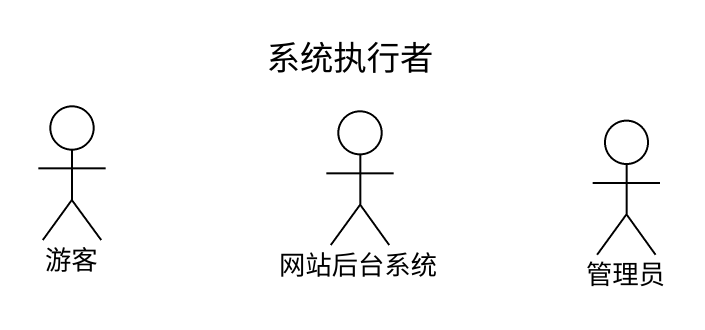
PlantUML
@startuml
title 系统执行者
actor 游客
actor 网站后台系统
actor 管理员
@enduml
